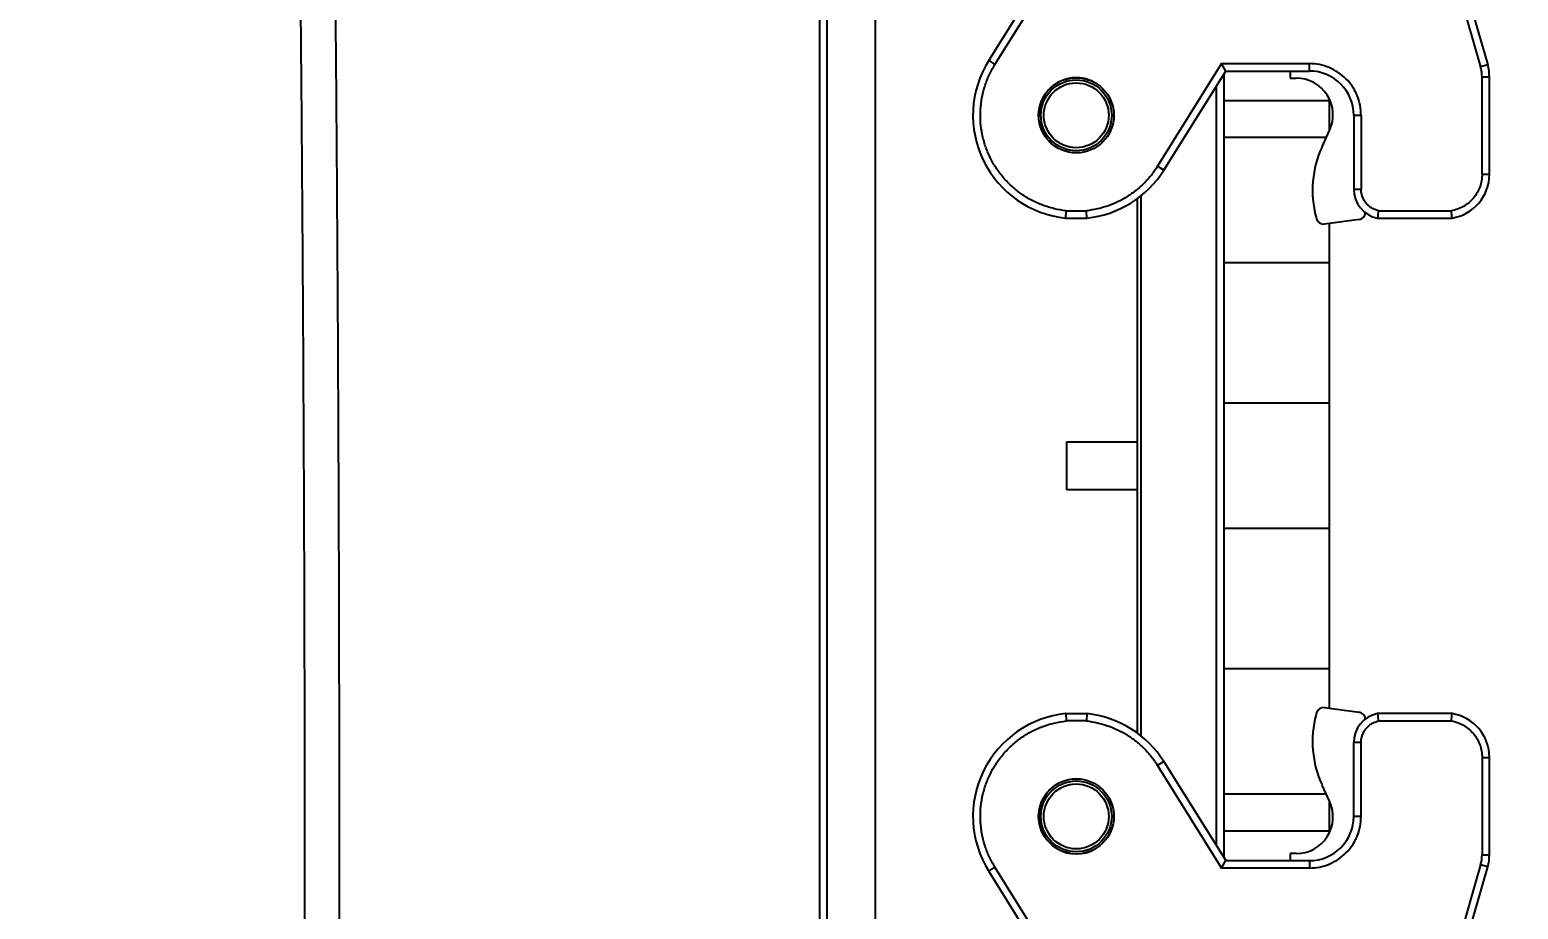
# Model space of a CAD drawing. Header units: millimetres. Extents: x 4086 to 8300, y 123 to 1549.
# Drawn here: x 7007.51 to 7032.73, y 645.23 to 660.12 of the extents above; entities that cross this region are included whole.
import ezdxf

# ---------------------------------------------------------------- set-up
doc = ezdxf.new("R2010")
doc.units = ezdxf.units.MM
doc.layers.add('外形图', color=7, linetype='Continuous')
doc.layers.add('尺寸标注', color=7, linetype='Continuous')
doc.styles.add('思源黑', font='SourceHanSansCN-Normal.ttf')
doc.dimstyles.new('尺寸标注_1_4比例', dxfattribs={"dimtxt": 7, "dimasz": 6, "dimexe": 2, "dimexo": 1.5, "dimgap": 1, "dimtad": 1, "dimdec": 1, "dimlfac": 4, "dimdsep": 46, "dimtxsty": '思源黑', "dimcen": 0.09, "dimadec": 0, "dimazin": 0, "dimtp": 0.01, "dimtm": 0.01, "dimtfac": 1, "dimtdec": 1, "dimtofl": 0, "dimtmove": 0, "dimatfit": 3, "dimfxl": 1, "dimtolj": 1, "dimarcsym": 0})

# ---------------------------------------------------------------- blocks, each defined once
blk = doc.blocks.new('*D965')
at = {"layer": 'Defpoints', "color": 0}
for p in [(7002.818, 720.237), (7020.981, 632.737), (7051.03, 632.737)]:
    blk.add_point(p, dxfattribs=at)
at = {"layer": '尺寸标注', "color": 0, "lineweight": -2}
for p, q in [((7004.318, 720.237), (7053.03, 720.237)), ((7051.03, 714.237), (7051.03, 638.737)), ((7022.481, 632.737), (7053.03, 632.737))]:
    blk.add_line(p, q, dxfattribs=at)
at = {"layer": '尺寸标注', "color": 0}
for points in [[(7052.03, 714.237), (7050.03, 714.237), (7051.03, 720.237)], [(7050.03, 638.737), (7052.03, 638.737), (7051.03, 632.737)]]:
    blk.add_solid(points, dxfattribs=at)
at = {"layer": '尺寸标注', "color": 0, "insert": (7046.401, 676.487), "char_height": 7, "attachment_point": 5, "rotation": 90, "style": '思源黑'}
blk.add_mtext('\\A1;350', dxfattribs=at)
blk = doc.blocks.new('*D972')
at = {"layer": 'Defpoints', "color": 0}
for p in [(7032.239, 646.151), (6992.764, 628.928), (7032.239, 589.936)]:
    blk.add_point(p, dxfattribs=at)
at = {"layer": '尺寸标注', "color": 0, "lineweight": -2}
for p, q in [((7032.239, 644.651), (7032.239, 587.936)), ((6992.764, 627.428), (6992.764, 587.936)), ((6998.764, 589.936), (7026.239, 589.936))]:
    blk.add_line(p, q, dxfattribs=at)
at = {"layer": '尺寸标注', "color": 0}
for points in [[(6998.764, 590.936), (6998.764, 588.936), (6992.764, 589.936)], [(7026.239, 588.936), (7026.239, 590.936), (7032.239, 589.936)]]:
    blk.add_solid(points, dxfattribs=at)
at = {"layer": '尺寸标注', "color": 0, "insert": (7012.502, 594.56), "char_height": 7, "attachment_point": 5, "style": '思源黑'}
blk.add_mtext('\\A1;157.9', dxfattribs=at)
blk = doc.blocks.new('*D973')
at = {"layer": 'Defpoints', "color": 0}
for p in [(6978.764, 855.112), (7014.387, 632.737), (7073.522, 632.737)]:
    blk.add_point(p, dxfattribs=at)
at = {"layer": '尺寸标注', "color": 0, "lineweight": -2}
for p, q in [((6980.264, 855.112), (7075.522, 855.112)), ((7073.522, 849.112), (7073.522, 638.737)), ((7015.887, 632.737), (7075.522, 632.737))]:
    blk.add_line(p, q, dxfattribs=at)
at = {"layer": '尺寸标注', "color": 0}
for points in [[(7074.522, 849.112), (7072.522, 849.112), (7073.522, 855.112)], [(7072.522, 638.737), (7074.522, 638.737), (7073.522, 632.737)]]:
    blk.add_solid(points, dxfattribs=at)
at = {"layer": '尺寸标注', "color": 0, "insert": (7068.898, 743.924), "char_height": 7, "attachment_point": 5, "rotation": 90, "style": '思源黑'}
blk.add_mtext('\\A1;889.5', dxfattribs=at)

msp = doc.modelspace()

# ---------------------------------------------------------------- linework, layer by layer
at = {"layer": '外形图'}
for p, q in [((7020.8912, 673.0563), (7020.8912, 632.8659)), ((7021.014, 672.9314), (7021.014, 632.8618)), ((7023.7549, 659.6017), (7026.3231, 663.7117)), ((7023.861, 659.5354), (7026.4292, 663.6455)), ((7030.8911, 663.6758), (7032.0898, 659.4953)), ((7031.0108, 663.7117), (7032.21, 659.5297)), ((7023.7549, 659.6017), (7023.8609, 659.5355)), ((7027.702, 659.5493), (7026.6171, 657.8132)), ((7027.702, 659.5493), (7029.189, 659.5493)), ((7027.7712, 659.4243), (7027.702, 659.5493)), ((7029.189, 659.4243), (7029.189, 659.5493)), ((7032.21, 659.5297), (7032.0898, 659.4953)), ((7026.7231, 657.747), (7027.7712, 659.4243)), ((7027.739, 659.3728), (7027.739, 646.1009)), ((7027.7712, 659.4243), (7029.189, 659.4243)), ((7028.8631, 659.4243), (7028.8633, 659.3046)), ((7028.8633, 659.3046), (7028.9633, 659.3047)), ((7032.239, 659.323), (7032.114, 659.323)), ((7032.114, 657.6743), (7032.114, 659.323)), ((7032.239, 657.6743), (7032.239, 659.323)), ((7027.6122, 646.3039), (7027.6122, 659.1697)), ((7027.739, 658.9243), (7029.5265, 658.9243)), ((7029.5265, 658.4069), (7029.5265, 658.9518)), ((7029.939, 658.6743), (7030.064, 658.6743)), ((7029.939, 658.6743), (7029.939, 657.4243)), ((7030.064, 658.6743), (7030.064, 657.4243)), ((7029.4766, 658.2993), (7027.739, 658.2993)), ((7029.4038, 658.1428), (7029.5309, 658.4163)), ((7026.7231, 657.747), (7026.6171, 657.8132)), ((7032.239, 657.6743), (7032.114, 657.6743)), ((7026.2765, 648.2079), (7026.2765, 657.2657)), ((7026.339, 648.1597), (7026.339, 657.314)), ((7029.939, 657.4243), (7030.064, 657.4243)), ((7025.0615, 656.9334), (7025.068, 657.0584)), ((7025.068, 657.0584), (7025.4101, 657.0584)), ((7025.4166, 656.9334), (7025.4101, 657.0584)), ((7030.3572, 657.0584), (7031.5949, 657.0584)), ((7025.0615, 656.9334), (7025.4166, 656.9334)), ((7029.3011, 656.9501), (7029.3084, 656.9228)), ((7030.033, 656.9106), (7029.4458, 656.8314)), ((7029.5265, 648.6314), (7029.5265, 656.8423)), ((7030.3444, 656.9334), (7031.605, 656.9334)), ((7029.5265, 656.1743), (7027.739, 656.1743)), ((7029.5265, 653.7993), (7027.739, 653.7993)), ((7025.0765, 653.1431), (7026.2765, 653.1431)), ((7025.0765, 652.3306), (7025.0765, 653.1431)), ((7026.2765, 652.3306), (7025.0765, 652.3306)), ((7029.5265, 651.6743), (7027.739, 651.6743)), ((7029.5265, 649.2993), (7027.739, 649.2993)), ((7029.4458, 648.6422), (7030.033, 648.5631)), ((7025.0615, 648.5403), (7025.4166, 648.5403)), ((7025.0615, 648.5403), (7025.068, 648.4153)), ((7025.4101, 648.4153), (7025.068, 648.4153)), ((7025.4166, 648.5403), (7025.4101, 648.4153)), ((7029.3084, 648.5509), (7029.3011, 648.5236)), ((7031.605, 648.5403), (7030.3444, 648.5403)), ((7030.3572, 648.4153), (7031.5949, 648.4153)), ((7030.064, 648.0493), (7029.939, 648.0493)), ((7029.939, 646.7993), (7029.939, 648.0493)), ((7030.064, 646.7993), (7030.064, 648.0493)), ((7026.7231, 647.7267), (7026.6171, 647.6605)), ((7026.6171, 647.6605), (7027.702, 645.9243)), ((7026.7231, 647.7267), (7027.7712, 646.0493)), ((7032.114, 647.7993), (7032.239, 647.7993)), ((7032.114, 647.7993), (7032.114, 646.1507)), ((7032.239, 646.1507), (7032.239, 647.7993)), ((7029.4766, 647.1743), (7027.739, 647.1743)), ((7029.5309, 647.0574), (7029.4038, 647.3309)), ((7029.5265, 646.5219), (7029.5265, 647.0668)), ((7030.064, 646.7993), (7029.939, 646.7993)), ((7029.5265, 646.5493), (7027.739, 646.5493)), ((7028.8633, 646.1691), (7028.8631, 646.0494)), ((7028.9633, 646.169), (7028.8633, 646.1691)), ((7032.114, 646.1507), (7032.239, 646.1507)), ((7023.7549, 645.872), (7023.8609, 645.9382)), ((7026.3231, 641.762), (7023.7549, 645.872)), ((7026.4292, 641.8282), (7023.8609, 645.9382)), ((7027.702, 645.9243), (7027.7712, 646.0493)), ((7029.189, 645.9243), (7027.702, 645.9243)), ((7027.7712, 646.0493), (7029.189, 646.0493)), ((7029.189, 646.0493), (7029.189, 645.9243)), ((7032.0898, 645.9784), (7030.8911, 641.7979)), ((7031.0108, 641.762), (7032.21, 645.944)), ((7032.21, 645.944), (7032.0898, 645.9784))]:
    msp.add_line(p, q, dxfattribs=at)
for centre, radius in [((7025.239, 658.6743), 0.6375), ((7025.239, 658.6743), 0.6), ((7025.239, 658.6743), 0.55), ((7025.239, 646.7993), 0.6375), ((7025.239, 646.7993), 0.6), ((7025.239, 646.7993), 0.55)]:
    msp.add_circle(centre, radius, dxfattribs=at)
for centre, radius, start, end in [((7025.239, 658.6743), 1.75, 148, 264.17782), ((7031.489, 659.323), 0.625, 0, 16), ((7031.489, 659.323), 0.75, 0, 16), ((7028.9641, 658.6797), 0.625, 335.07622, 90.07622), ((7029.189, 658.6743), 0.75, 0, 90), ((7025.2322, 658.6512), 0.6608, 58.55987, 58.84154), ((7030.9908, 657.4053), 1.75, 155.07622, 195.07622), ((7025.239, 658.6743), 1.75, 275.82223, 328), ((7031.489, 657.6743), 0.75, 278.89865, 0), ((7030.439, 657.4243), 0.5, 180, 259.09593), ((7030.0163, 657.0345), 0.125, 277.67622, 354.74987), ((7039.1558, 656.0945), 8.8512, 173.74841, 174.56181), ((7014.1379, 655.5749), 17.5199, 4.44722, 4.85737), ((7029.4291, 656.9553), 0.125, 195.07622, 277.67622), ((7029.4291, 648.5184), 0.125, 82.32378, 164.92378), ((7025.239, 646.7993), 1.75, 95.82239, 212), ((7025.239, 646.7993), 1.75, 32, 84.17777), ((7030.9908, 648.0684), 1.75, 164.92378, 204.92378), ((7030.439, 648.0493), 0.5, 100.90407, 180), ((7030.0163, 648.4392), 0.125, 5.25008, 82.32378), ((7039.1561, 649.3792), 8.8515, 185.4382, 186.25156), ((7014.1379, 649.8988), 17.5199, 355.14263, 355.55278), ((7031.489, 647.7993), 0.75, 0, 81.10135), ((7028.9641, 646.794), 0.625, 269.92378, 24.92378), ((7025.239, 646.7993), 0.6366, 180, 300.16788), ((7029.189, 646.7993), 0.75, 270, 0), ((7031.489, 646.1507), 0.625, 344, 0), ((7031.489, 646.1507), 0.75, 344, 0)]:
    msp.add_arc(centre, radius, start, end, dxfattribs=at)
for points, knots in [([(7012.1337, 637.4824), (7012.1383, 638.1492), (7012.1476, 639.4829), (7012.1574, 641.1499), (7012.163, 642.4836), (7012.166, 643.4838), (7012.168, 644.484), (7012.1691, 645.4842), (7012.1693, 646.4844), (7012.1686, 647.818), (7012.1646, 650.1517), (7012.1522, 653.4854), (7012.1315, 656.819), (7012.1103, 659.4857), (7012.0919, 661.4856), (7012.0746, 663.1522), (7012.0595, 664.4853), (7012.0475, 665.4852), (7012.0347, 666.485), (7012.0211, 667.4848), (7012.0074, 668.4846), (7011.998, 669.1511), (7011.9931, 669.4843)], [0, 0, 0, 0, 0.0625123, 0.1250216, 0.1562757, 0.1875298, 0.2187838, 0.2500374, 0.2812907, 0.3125437, 0.3750487, 0.5000539, 0.6250523, 0.6875489, 0.7500436, 0.8125364, 0.843782, 0.8750272, 0.9062718, 0.9375157, 0.9687584, 1, 1, 1, 1]), ([(7012.7161, 637.4725), (7012.7185, 637.806), (7012.722, 638.3062), (7012.7267, 638.9732), (7012.7303, 639.4734), (7012.7339, 639.9736), (7012.7371, 640.4739), (7012.74, 640.9741), (7012.7436, 641.641), (7012.7473, 642.4747), (7012.7506, 643.4751), (7012.753, 644.4756), (7012.755, 645.8094), (7012.7553, 647.4768), (7012.7526, 649.4775), (7012.7472, 651.4782), (7012.7365, 654.1457), (7012.721, 656.8131), (7012.7006, 659.4803), (7012.683, 661.4807), (7012.6663, 663.1476), (7012.6517, 664.481), (7012.64, 665.4811), (7012.6276, 666.4812), (7012.6143, 667.4812), (7012.601, 668.4811), (7012.5918, 669.1478), (7012.5871, 669.4811)], [0, 0, 0, 0, 0.0312569, 0.0468849, 0.0625125, 0.0781399, 0.0937672, 0.1093945, 0.1250218, 0.1562761, 0.1875303, 0.2187843, 0.250038, 0.3125444, 0.3750495, 0.437553, 0.5000549, 0.6250533, 0.6875498, 0.7500444, 0.8125371, 0.8437827, 0.8750277, 0.9062722, 0.937516, 0.9687586, 1, 1, 1, 1]), ([(7021.8389, 642.8578), (7021.8389, 646.1509), (7021.8391, 651.0905), (7021.839, 657.6767), (7021.8389, 660.9698), (7021.8389, 662.6163)], [0, 0, 0, 0, 0.5, 0.75, 1, 1, 1, 1]), ([(7025.068, 657.0584), (7024.9999, 657.0655), (7024.8644, 657.0886), (7024.6675, 657.1486), (7024.5108, 657.2189), (7024.3916, 657.2866), (7024.277, 657.3616), (7024.1429, 657.4689), (7023.9996, 657.6168), (7023.8761, 657.7816), (7023.7744, 657.9607), (7023.696, 658.1511), (7023.6424, 658.35), (7023.6142, 658.554), (7023.6123, 658.7256), (7023.6239, 658.8622), (7023.644, 658.9978), (7023.6852, 659.1644), (7023.7594, 659.3565), (7023.8246, 659.4774), (7023.861, 659.5354)], [0, 0, 0, 0, 0.0624954, 0.1249917, 0.187488, 0.2187518, 0.2500154, 0.3125116, 0.3750078, 0.437504, 0.5000001, 0.5624963, 0.6249925, 0.6874886, 0.7499848, 0.7812485, 0.8125122, 0.8750086, 0.9375049, 1, 1, 1, 1]), ([(7030.064, 658.6743), (7030.0641, 658.7315), (7030.0528, 658.8462), (7030.0109, 658.9839), (7029.9619, 659.0875), (7029.903, 659.1858), (7029.8117, 659.2971), (7029.7004, 659.3884), (7029.6022, 659.4473), (7029.4986, 659.4962), (7029.3609, 659.5381), (7029.2462, 659.5494), (7029.189, 659.5493)], [0, 0, 0, 0, 0.124959, 0.2499233, 0.3124802, 0.3750369, 0.5000002, 0.6249634, 0.6875201, 0.750077, 0.8750413, 1, 1, 1, 1]), ([(7025.5741, 659.2166), (7025.55, 659.2312), (7025.4999, 659.2573), (7025.4336, 659.2816), (7025.3791, 659.2958), (7025.3376, 659.3038), (7025.2956, 659.3089), (7025.2393, 659.312), (7025.1688, 659.309), (7025.0854, 659.2941), (7025.0047, 659.2683), (7024.9281, 659.232), (7024.857, 659.186), (7024.7927, 659.1309), (7024.7362, 659.0678), (7024.6885, 658.9977), (7024.6505, 658.922), (7024.6229, 658.8419), (7024.6062, 658.7589), (7024.6024, 658.7025), (7024.6024, 658.6743)], [0, 0, 0, 0, 0.0624975, 0.1249949, 0.1562601, 0.1875249, 0.21879, 0.2500549, 0.3125503, 0.3750457, 0.4375411, 0.5000366, 0.562532, 0.6250274, 0.6875229, 0.7500183, 0.8125137, 0.8750091, 0.9375045, 1, 1, 1, 1]), ([(7024.8928, 658.1392), (7024.8708, 658.1537), (7024.8284, 658.1855), (7024.7805, 658.2313), (7024.7458, 658.2712), (7024.7136, 658.3132), (7024.6784, 658.3693), (7024.6448, 658.4413), (7024.6205, 658.517), (7024.6057, 658.595), (7024.6024, 658.6479), (7024.6024, 658.6743)], [0, 0, 0, 0, 0.124996, 0.2499914, 0.3125177, 0.3750436, 0.500035, 0.6250262, 0.7500173, 0.8750084, 1, 1, 1, 1]), ([(7026.6171, 657.8132), (7026.5846, 657.7612), (7026.5136, 657.6607), (7026.3907, 657.5231), (7026.2531, 657.4002), (7026.1025, 657.2936), (7025.9408, 657.2049), (7025.77, 657.1349), (7025.5925, 657.0847), (7025.4711, 657.0648), (7025.4101, 657.0584)], [0, 0, 0, 0, 0.124999, 0.2499993, 0.3749999, 0.5000001, 0.6250003, 0.750001, 0.8750013, 1, 1, 1, 1]), ([(7032.114, 657.6743), (7032.1141, 657.6379), (7032.1077, 657.5649), (7032.0791, 657.4589), (7032.0326, 657.3594), (7031.9694, 657.2695), (7031.8915, 657.192), (7031.8013, 657.1293), (7031.7017, 657.0832), (7031.6308, 657.0645), (7031.5949, 657.0584)], [0, 0, 0, 0, 0.1249963, 0.2499978, 0.3749997, 0.5, 0.6250004, 0.7500022, 0.8750038, 1, 1, 1, 1]), ([(7030.3572, 657.0584), (7030.3366, 657.0629), (7030.2962, 657.0756), (7030.2397, 657.1046), (7030.1888, 657.1427), (7030.145, 657.1887), (7030.1096, 657.2415), (7030.0835, 657.2995), (7030.0675, 657.361), (7030.064, 657.4033), (7030.064, 657.4243)], [0, 0, 0, 0, 0.1249946, 0.2499959, 0.374999, 0.5, 0.6250011, 0.7500042, 0.8750055, 1, 1, 1, 1]), ([(7023.8609, 645.9382), (7023.8246, 645.9963), (7023.7593, 646.1171), (7023.6852, 646.3092), (7023.644, 646.4759), (7023.6239, 646.6115), (7023.6123, 646.748), (7023.6142, 646.9197), (7023.6424, 647.1237), (7023.696, 647.3226), (7023.7744, 647.513), (7023.8761, 647.6921), (7023.9996, 647.8569), (7024.1429, 648.0048), (7024.277, 648.1121), (7024.3917, 648.1871), (7024.5108, 648.2548), (7024.6675, 648.3251), (7024.8645, 648.3851), (7024.9999, 648.4082), (7025.068, 648.4153)], [0, 0, 0, 0, 0.0624955, 0.1249918, 0.1874882, 0.2187519, 0.2500156, 0.3125118, 0.3750079, 0.4375041, 0.5000002, 0.5624963, 0.6249925, 0.6874887, 0.7499849, 0.7812485, 0.8125122, 0.8750086, 0.9375049, 1, 1, 1, 1]), ([(7025.4101, 648.4153), (7025.4711, 648.4089), (7025.5925, 648.389), (7025.77, 648.3388), (7025.9408, 648.2688), (7026.1025, 648.18), (7026.2531, 648.0735), (7026.3907, 647.9506), (7026.5136, 647.813), (7026.5846, 647.7125), (7026.6171, 647.6605)], [0, 0, 0, 0, 0.1249991, 0.2499994, 0.375, 0.5000002, 0.6250004, 0.7500011, 0.8750013, 1, 1, 1, 1]), ([(7030.064, 648.0493), (7030.064, 648.0704), (7030.0675, 648.1127), (7030.0835, 648.1742), (7030.1096, 648.2321), (7030.145, 648.2849), (7030.1888, 648.331), (7030.2397, 648.3691), (7030.2962, 648.3981), (7030.3366, 648.4108), (7030.3572, 648.4153)], [0, 0, 0, 0, 0.1249947, 0.2499959, 0.374999, 0.5000001, 0.6250011, 0.7500042, 0.8750055, 1, 1, 1, 1]), ([(7031.5949, 648.4153), (7031.6308, 648.4092), (7031.7017, 648.3905), (7031.8013, 648.3444), (7031.8915, 648.2817), (7031.9694, 648.2042), (7032.0326, 648.1143), (7032.0791, 648.0148), (7032.1077, 647.9088), (7032.1141, 647.8358), (7032.114, 647.7993)], [0, 0, 0, 0, 0.1249963, 0.2499979, 0.3749997, 0.5000001, 0.6250005, 0.7500023, 0.8750038, 1, 1, 1, 1]), ([(7024.893, 647.3346), (7024.8709, 647.3201), (7024.8285, 647.2883), (7024.7807, 647.2425), (7024.7459, 647.2026), (7024.7137, 647.1606), (7024.6784, 647.1045), (7024.6449, 647.0325), (7024.6205, 646.9568), (7024.6057, 646.8787), (7024.6024, 646.8258), (7024.6024, 646.7993)], [0, 0, 0, 0, 0.124996, 0.2499913, 0.3125177, 0.3750436, 0.500035, 0.6250262, 0.7500173, 0.8750084, 1, 1, 1, 1]), ([(7029.189, 645.9243), (7029.2462, 645.9243), (7029.3609, 645.9356), (7029.4986, 645.9775), (7029.6022, 646.0264), (7029.7004, 646.0853), (7029.8117, 646.1766), (7029.903, 646.2879), (7029.9619, 646.3862), (7030.0109, 646.4898), (7030.0528, 646.6275), (7030.0641, 646.7422), (7030.064, 646.7993)], [0, 0, 0, 0, 0.1249592, 0.2499234, 0.3124803, 0.375037, 0.5000002, 0.6249634, 0.6875202, 0.7500771, 0.8750413, 1, 1, 1, 1])]:
    msp.add_open_spline(points, degree=3, knots=knots, dxfattribs=at)

# ---------------------------------------------------------------- dimensions: what is measured, and where the dimension line sits
at = {"layer": '尺寸标注'}
for base, p1, p2, picture, middle in [((7073.5221, 632.7368), (6978.764, 855.1118), (7014.3874, 632.7368), '*D973', (7068.8978, 743.9243)), ((7051.0298, 632.7368), (7002.8178, 720.2368), (7020.9805, 632.7368), '*D965', (7046.4007, 676.4868))]:
    dim = msp.add_linear_dim(base=base, p1=p1, p2=p2, angle=90, dimstyle='尺寸标注_1_4比例', dxfattribs=at)
    dim.commit()
    dim.dimension.update_dxf_attribs({"geometry": picture, "text_midpoint": middle})
dim = msp.add_linear_dim(base=(7032.239, 589.9361), p1=(6992.764, 628.9285), p2=(7032.239, 646.1507), dimstyle='尺寸标注_1_4比例', dxfattribs=at)
dim.commit()
dim.dimension.update_dxf_attribs({"geometry": '*D972', "text_midpoint": (7012.5015, 589.9361), "dimtype": 160})

doc.saveas('drawing.dxf')
